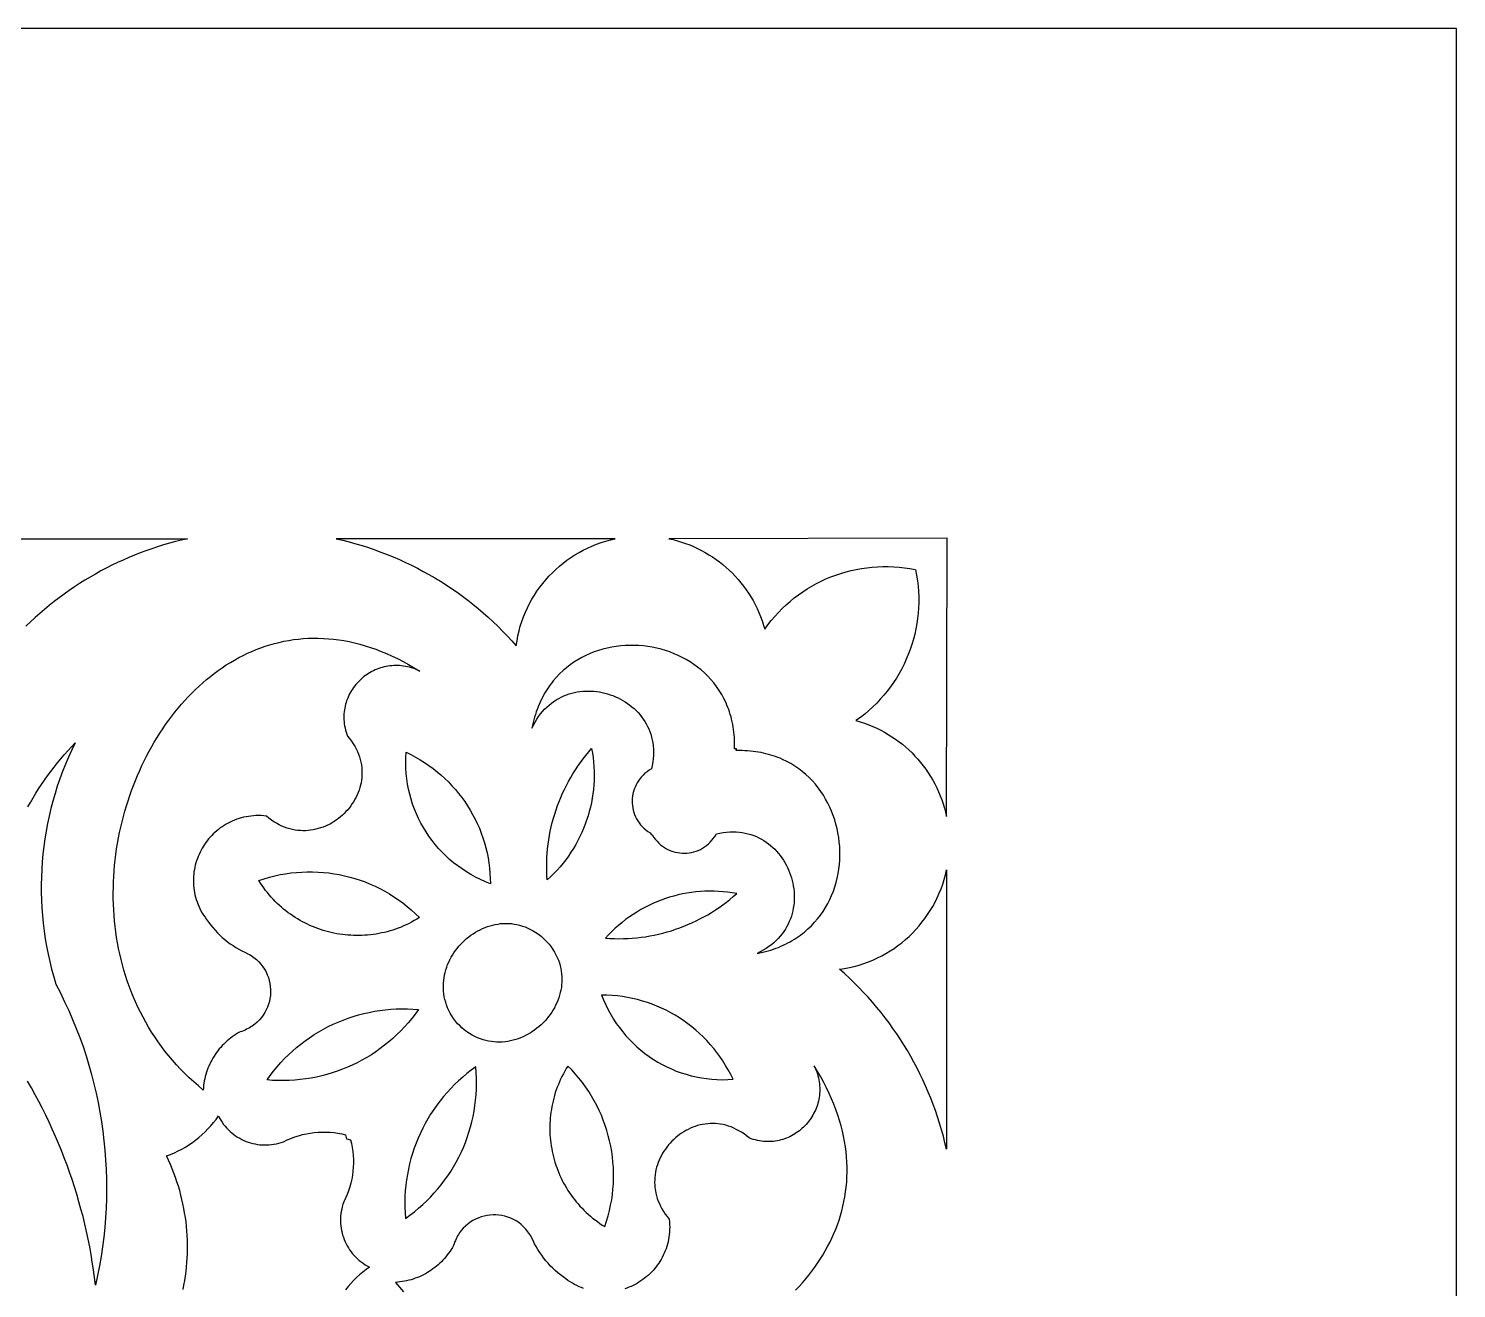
# Model space of a CAD drawing. Extents: x -1145 to -490, y -328 to 327.
# Drawn here: x -616.4 to -490.3, y 215.7 to 326.9 of the extents above; entities that cross this region are included whole.
import ezdxf

# ---------------------------------------------------------------- set-up
doc = ezdxf.new("R2010")
doc.units = 0
doc.layers.add('LAYER_1', color=18, linetype='CONTINUOUS')

msp = doc.modelspace()

# ---------------------------------------------------------------- linework, layer by layer
at = {"layer": 'LAYER_1'}
for points in [[(-1145.26, -328.06), (-490.26, -328.06), (-490.26, 326.94), (-1145.26, 326.94)], [(-589.21, 281.9), (-588.63, 281.77), (-588.06, 281.62), (-587.49, 281.46), (-586.93, 281.29), (-586.37, 281.11), (-585.81, 280.92), (-585.26, 280.72), (-584.71, 280.51), (-584.17, 280.29), (-583.63, 280.06), (-583.1, 279.81), (-582.57, 279.56), (-582.04, 279.3), (-581.53, 279.02), (-581.02, 278.74), (-580.51, 278.44), (-580.01, 278.14), (-579.51, 277.83), (-579.03, 277.5), (-578.54, 277.17), (-578.07, 276.83), (-577.6, 276.47), (-577.14, 276.11), (-576.68, 275.74), (-576.24, 275.36), (-575.79, 274.97), (-575.36, 274.57), (-574.94, 274.17), (-574.52, 273.75), (-574.11, 273.32), (-573.7, 272.89), (-573.31, 272.45), (-573.24, 272.89), (-573.16, 273.33), (-573.06, 273.76), (-572.95, 274.18), (-572.81, 274.59), (-572.67, 275), (-572.5, 275.4), (-572.33, 275.79), (-572.14, 276.18), (-571.93, 276.55), (-571.71, 276.92), (-571.48, 277.27), (-571.23, 277.62), (-570.97, 277.95), (-570.7, 278.28), (-570.42, 278.59), (-570.12, 278.9), (-569.81, 279.19), (-569.5, 279.47), (-569.17, 279.74), (-568.83, 280), (-568.49, 280.24), (-568.13, 280.47), (-567.76, 280.69), (-567.39, 280.89), (-567.01, 281.08), (-566.62, 281.25), (-566.22, 281.41), (-565.81, 281.56), (-565.4, 281.69), (-564.98, 281.81), (-564.56, 281.9)], [(-538.06, 279.15), (-538.04, 279.15), (-537.95, 278.67), (-537.87, 278.19), (-537.82, 277.71), (-537.78, 277.23), (-537.76, 276.75), (-537.76, 276.28), (-537.78, 275.8), (-537.81, 275.33), (-537.86, 274.86), (-537.93, 274.4), (-538.01, 273.93), (-538.11, 273.47), (-538.23, 273.02), (-538.36, 272.57), (-538.51, 272.13), (-538.68, 271.69), (-538.86, 271.26), (-539.05, 270.83), (-539.26, 270.42), (-539.49, 270.01), (-539.73, 269.6), (-539.98, 269.21), (-540.25, 268.83), (-540.54, 268.45), (-540.84, 268.08), (-541.15, 267.73), (-541.47, 267.39), (-541.81, 267.05), (-542.17, 266.73), (-542.53, 266.42), (-542.91, 266.12), (-543.31, 265.84), (-542.93, 265.73), (-542.55, 265.61), (-542.18, 265.47), (-541.82, 265.33), (-541.47, 265.17), (-541.12, 265), (-540.78, 264.82), (-540.45, 264.62), (-540.12, 264.42), (-539.81, 264.2), (-539.5, 263.98), (-539.2, 263.75), (-538.91, 263.5), (-538.63, 263.25), (-538.35, 262.98), (-538.09, 262.71), (-537.84, 262.43), (-537.59, 262.14), (-537.36, 261.85), (-537.13, 261.54), (-536.92, 261.23), (-536.71, 260.91), (-536.52, 260.58), (-536.34, 260.25), (-536.17, 259.91), (-536.01, 259.56), (-535.86, 259.21), (-535.72, 258.85), (-535.6, 258.49), (-535.49, 258.12), (-535.39, 257.75), (-535.3, 257.37), (-535.26, 281.94), (-559.83, 281.9), (-559.46, 281.82), (-559.08, 281.72), (-558.72, 281.61), (-558.35, 281.48), (-557.99, 281.35), (-557.64, 281.2), (-557.3, 281.04), (-556.96, 280.87), (-556.62, 280.68), (-556.3, 280.49), (-555.98, 280.29), (-555.66, 280.07), (-555.36, 279.85), (-555.06, 279.61), (-554.77, 279.37), (-554.49, 279.12), (-554.22, 278.85), (-553.96, 278.58), (-553.7, 278.3), (-553.46, 278.01), (-553.23, 277.71), (-553, 277.4), (-552.79, 277.08), (-552.58, 276.76), (-552.39, 276.43), (-552.21, 276.09), (-552.04, 275.74), (-551.88, 275.38), (-551.73, 275.02), (-551.6, 274.65), (-551.47, 274.28), (-551.36, 273.9), (-551.08, 274.29), (-550.78, 274.67), (-550.47, 275.04), (-550.15, 275.39), (-549.82, 275.73), (-549.48, 276.06), (-549.12, 276.37), (-548.76, 276.67), (-548.38, 276.95), (-548, 277.22), (-547.6, 277.48), (-547.2, 277.72), (-546.79, 277.94), (-546.37, 278.15), (-545.95, 278.35), (-545.52, 278.53), (-545.08, 278.69), (-544.63, 278.84), (-544.18, 278.98), (-543.73, 279.09), (-543.27, 279.19), (-542.81, 279.28), (-542.34, 279.34), (-541.87, 279.39), (-541.4, 279.43), (-540.93, 279.44), (-540.45, 279.44), (-539.97, 279.42), (-539.5, 279.39), (-539.02, 279.33), (-538.54, 279.26), (-538.06, 279.17)], [(-581.84, 270.21), (-582.02, 270.29), (-582.2, 270.37), (-582.37, 270.44), (-582.55, 270.5), (-582.73, 270.55), (-582.91, 270.59), (-583.08, 270.63), (-583.26, 270.66), (-583.44, 270.68), (-583.61, 270.7), (-583.79, 270.71), (-583.96, 270.71), (-584.13, 270.7), (-584.3, 270.69), (-584.47, 270.68), (-584.64, 270.65), (-584.81, 270.62), (-584.97, 270.58), (-585.14, 270.54), (-585.3, 270.49), (-585.46, 270.44), (-585.61, 270.38), (-585.77, 270.32), (-585.92, 270.24), (-586.06, 270.17), (-586.21, 270.09), (-586.35, 270), (-586.49, 269.91), (-586.63, 269.82), (-586.76, 269.72), (-586.89, 269.61), (-587.01, 269.5), (-587.13, 269.39), (-587.25, 269.27), (-587.36, 269.15), (-587.47, 269.03), (-587.58, 268.9), (-587.68, 268.77), (-587.77, 268.63), (-587.86, 268.49), (-587.95, 268.35), (-588.03, 268.21), (-588.1, 268.06), (-588.17, 267.91), (-588.23, 267.75), (-588.29, 267.6), (-588.34, 267.44), (-588.39, 267.28), (-588.43, 267.11), (-588.46, 266.95), (-588.49, 266.78), (-588.51, 266.61), (-588.53, 266.44), (-588.54, 266.26), (-588.54, 266.09), (-588.53, 265.91), (-588.52, 265.73), (-588.5, 265.56), (-588.47, 265.38), (-588.43, 265.2), (-588.39, 265.01), (-588.34, 264.83), (-588.28, 264.65), (-588.21, 264.47), (-588.03, 264.25), (-587.86, 264.02), (-587.71, 263.79), (-587.57, 263.57), (-587.45, 263.34), (-587.34, 263.1), (-587.25, 262.87), (-587.16, 262.64), (-587.09, 262.41), (-587.04, 262.18), (-586.99, 261.94), (-586.96, 261.71), (-586.94, 261.48), (-586.94, 261.25), (-586.94, 261.03), (-586.96, 260.8), (-586.98, 260.58), (-587.02, 260.35), (-587.07, 260.14), (-587.13, 259.92), (-587.19, 259.71), (-587.27, 259.5), (-587.36, 259.29), (-587.45, 259.09), (-587.56, 258.89), (-587.67, 258.7), (-587.79, 258.51), (-587.92, 258.32), (-588.05, 258.14), (-588.2, 257.97), (-588.35, 257.8), (-588.5, 257.64), (-588.67, 257.49), (-588.83, 257.34), (-589.01, 257.2), (-589.19, 257.07), (-589.38, 256.94), (-589.57, 256.82), (-589.76, 256.71), (-589.97, 256.61), (-590.17, 256.52), (-590.38, 256.44), (-590.59, 256.36), (-590.81, 256.3), (-591.02, 256.24), (-591.25, 256.19), (-591.47, 256.16), (-591.7, 256.13), (-591.92, 256.12), (-592.15, 256.12), (-592.38, 256.13), (-592.62, 256.15), (-592.85, 256.18), (-593.08, 256.23), (-593.32, 256.28), (-593.55, 256.35), (-593.78, 256.44), (-594.02, 256.53), (-594.25, 256.64), (-594.48, 256.77), (-594.71, 256.91), (-594.94, 257.06), (-595.16, 257.23), (-595.38, 257.41), (-595.62, 257.43), (-595.85, 257.45), (-596.08, 257.45), (-596.31, 257.45), (-596.53, 257.43), (-596.75, 257.41), (-596.97, 257.38), (-597.18, 257.35), (-597.39, 257.3), (-597.6, 257.25), (-597.8, 257.19), (-598, 257.13), (-598.2, 257.05), (-598.39, 256.97), (-598.58, 256.88), (-598.76, 256.79), (-598.94, 256.69), (-599.12, 256.59), (-599.29, 256.47), (-599.46, 256.36), (-599.62, 256.23), (-599.77, 256.11), (-599.93, 255.97), (-600.07, 255.83), (-600.21, 255.69), (-600.35, 255.54), (-600.48, 255.39), (-600.61, 255.23), (-600.73, 255.07), (-600.84, 254.91), (-600.95, 254.74), (-601.06, 254.57), (-601.15, 254.39), (-601.24, 254.21), (-601.33, 254.03), (-601.41, 253.85), (-601.48, 253.66), (-601.55, 253.47), (-601.61, 253.28), (-601.66, 253.09), (-601.71, 252.89), (-601.74, 252.69), (-601.78, 252.49), (-601.8, 252.29), (-601.82, 252.09), (-601.83, 251.89), (-601.83, 251.69), (-601.83, 251.48), (-601.82, 251.28), (-601.8, 251.07), (-601.77, 250.87), (-601.74, 250.66), (-601.69, 250.46), (-601.64, 250.25), (-601.58, 250.05), (-601.51, 249.85), (-601.44, 249.65), (-601.35, 249.45), (-601.26, 249.25), (-601.16, 249.05), (-601.05, 248.85), (-600.93, 248.66), (-600.8, 248.47), (-600.66, 248.28), (-600.49, 248.03), (-600.3, 247.79), (-600.11, 247.56), (-599.92, 247.33), (-599.71, 247.11), (-599.5, 246.9), (-599.28, 246.7), (-599.05, 246.51), (-598.82, 246.32), (-598.58, 246.14), (-598.33, 245.97), (-598.08, 245.81), (-597.82, 245.66), (-597.55, 245.51), (-597.28, 245.38), (-597.01, 245.26), (-596.87, 245.18), (-596.74, 245.1), (-596.61, 245.02), (-596.49, 244.93), (-596.37, 244.84), (-596.26, 244.74), (-596.05, 244.54), (-595.86, 244.33), (-595.69, 244.11), (-595.54, 243.88), (-595.41, 243.65), (-595.3, 243.4), (-595.2, 243.15), (-595.13, 242.89), (-595.07, 242.63), (-595.04, 242.37), (-595.02, 242.11), (-595.02, 241.84), (-595.03, 241.58), (-595.07, 241.31), (-595.12, 241.05), (-595.19, 240.8), (-595.28, 240.55), (-595.39, 240.3), (-595.52, 240.07), (-595.66, 239.84), (-595.82, 239.62), (-595.99, 239.41), (-596.19, 239.22), (-596.4, 239.03), (-596.63, 238.87), (-596.75, 238.79), (-596.87, 238.71), (-597, 238.64), (-597.13, 238.58), (-597.27, 238.51), (-597.41, 238.46), (-597.55, 238.4), (-597.7, 238.36), (-597.88, 238.26), (-598.05, 238.15), (-598.22, 238.04), (-598.39, 237.93), (-598.55, 237.81), (-598.7, 237.68), (-598.85, 237.55), (-599, 237.42), (-599.14, 237.28), (-599.28, 237.14), (-599.41, 236.99), (-599.54, 236.85), (-599.66, 236.69), (-599.78, 236.53), (-599.9, 236.37), (-600, 236.21), (-600.11, 236.04), (-600.2, 235.87), (-600.3, 235.7), (-600.38, 235.52), (-600.46, 235.34), (-600.54, 235.16), (-600.61, 234.98), (-600.67, 234.79), (-600.73, 234.6), (-600.78, 234.41), (-600.83, 234.22), (-600.87, 234.02), (-600.9, 233.82), (-600.93, 233.63), (-600.95, 233.43), (-600.97, 233.22), (-601.39, 233.58), (-601.8, 233.94), (-602.2, 234.31), (-602.59, 234.69), (-602.96, 235.07), (-603.32, 235.46), (-603.67, 235.85), (-604.01, 236.25), (-604.34, 236.66), (-604.65, 237.07), (-604.95, 237.49), (-605.24, 237.92), (-605.52, 238.34), (-605.78, 238.78), (-606.04, 239.22), (-606.28, 239.66), (-606.51, 240.1), (-606.73, 240.55), (-606.94, 241.01), (-607.14, 241.47), (-607.33, 241.93), (-607.51, 242.39), (-607.67, 242.86), (-607.82, 243.33), (-607.97, 243.81), (-608.1, 244.28), (-608.22, 244.76), (-608.34, 245.24), (-608.44, 245.73), (-608.53, 246.21), (-608.61, 246.7), (-608.68, 247.18), (-608.75, 247.67), (-608.8, 248.16), (-608.84, 248.65), (-608.87, 249.14), (-608.89, 249.63), (-608.91, 250.12), (-608.91, 250.61), (-608.9, 251.1), (-608.89, 251.59), (-608.86, 252.08), (-608.83, 252.57), (-608.79, 253.06), (-608.74, 253.55), (-608.68, 254.03), (-608.61, 254.52), (-608.53, 255), (-608.44, 255.48), (-608.35, 255.95), (-608.24, 256.43), (-608.13, 256.9), (-608.01, 257.37), (-607.88, 257.84), (-607.75, 258.3), (-607.6, 258.76), (-607.45, 259.22), (-607.29, 259.67), (-607.12, 260.12), (-606.95, 260.56), (-606.76, 261), (-606.57, 261.44), (-606.38, 261.87), (-606.17, 262.29), (-605.96, 262.71), (-605.74, 263.13), (-605.51, 263.54), (-605.28, 263.94), (-605.04, 264.34), (-604.79, 264.73), (-604.54, 265.12), (-604.28, 265.5), (-604.01, 265.87), (-603.74, 266.23), (-603.46, 266.59), (-603.17, 266.94), (-602.88, 267.29), (-602.58, 267.62), (-602.28, 267.95), (-601.97, 268.27), (-601.65, 268.58), (-601.33, 268.88), (-601, 269.18), (-600.67, 269.46), (-600.33, 269.74), (-599.99, 270), (-599.64, 270.26), (-599.28, 270.51), (-598.93, 270.75), (-598.56, 270.97), (-598.19, 271.19), (-597.82, 271.4), (-597.44, 271.59), (-597.05, 271.78), (-596.67, 271.95), (-596.27, 272.11), (-595.88, 272.27), (-595.48, 272.41), (-595.07, 272.53), (-594.66, 272.65), (-594.25, 272.75), (-593.83, 272.84), (-593.41, 272.92), (-592.98, 272.99), (-592.55, 273.04), (-592.12, 273.08), (-591.68, 273.11), (-591.24, 273.12), (-590.8, 273.12), (-590.35, 273.1), (-589.9, 273.07), (-589.45, 273.03), (-588.99, 272.97), (-588.53, 272.9), (-588.07, 272.81), (-587.6, 272.71), (-587.14, 272.59), (-586.67, 272.45), (-586.19, 272.3), (-585.72, 272.14), (-585.24, 271.95), (-584.76, 271.76), (-584.28, 271.54), (-583.8, 271.31), (-583.31, 271.06), (-582.82, 270.79), (-582.33, 270.51)], [(-561.4, 255.81), (-561.27, 255.72), (-561.15, 255.53), (-561.02, 255.35), (-560.87, 255.18), (-560.72, 255.02), (-560.56, 254.88), (-560.4, 254.74), (-560.22, 254.63), (-560.04, 254.52), (-559.86, 254.43), (-559.66, 254.35), (-559.47, 254.28), (-559.27, 254.22), (-559.07, 254.18), (-558.86, 254.15), (-558.66, 254.14), (-558.45, 254.13), (-558.24, 254.14), (-558.04, 254.17), (-557.83, 254.2), (-557.63, 254.25), (-557.43, 254.31), (-557.23, 254.38), (-557.04, 254.47), (-556.85, 254.57), (-556.67, 254.69), (-556.5, 254.81), (-556.33, 254.95), (-556.17, 255.1), (-556.02, 255.27), (-555.88, 255.45), (-555.75, 255.64), (-555.62, 255.84), (-555.32, 255.91), (-555.02, 255.96), (-554.73, 255.99), (-554.44, 256.01), (-554.15, 256.02), (-553.88, 256.01), (-553.6, 255.99), (-553.34, 255.95), (-553.08, 255.91), (-552.82, 255.85), (-552.58, 255.77), (-552.33, 255.69), (-552.1, 255.6), (-551.87, 255.49), (-551.65, 255.37), (-551.44, 255.25), (-551.23, 255.11), (-551.03, 254.97), (-550.84, 254.81), (-550.65, 254.65), (-550.48, 254.48), (-550.31, 254.3), (-550.15, 254.12), (-549.99, 253.93), (-549.85, 253.73), (-549.71, 253.53), (-549.58, 253.32), (-549.46, 253.1), (-549.35, 252.88), (-549.25, 252.66), (-549.16, 252.43), (-549.08, 252.2), (-549, 251.96), (-548.94, 251.73), (-548.88, 251.49), (-548.84, 251.25), (-548.8, 251), (-548.77, 250.76), (-548.76, 250.51), (-548.75, 250.27), (-548.76, 250.02), (-548.77, 249.77), (-548.8, 249.53), (-548.84, 249.29), (-548.88, 249.04), (-548.94, 248.8), (-549.01, 248.57), (-549.09, 248.33), (-549.19, 248.1), (-549.29, 247.87), (-549.41, 247.65), (-549.53, 247.43), (-549.67, 247.21), (-549.83, 247), (-549.99, 246.8), (-550.17, 246.6), (-550.36, 246.41), (-550.56, 246.22), (-550.77, 246.05), (-551, 245.88), (-551.24, 245.71), (-551.5, 245.56), (-551.76, 245.41), (-552.04, 245.28), (-551.79, 245.33), (-551.54, 245.38), (-551.3, 245.45), (-551.06, 245.51), (-550.83, 245.58), (-550.6, 245.66), (-550.38, 245.74), (-550.15, 245.82), (-549.94, 245.91), (-549.73, 246.01), (-549.52, 246.1), (-549.32, 246.21), (-549.12, 246.31), (-548.93, 246.42), (-548.74, 246.54), (-548.56, 246.65), (-548.38, 246.78), (-548.2, 246.9), (-548.03, 247.03), (-547.86, 247.16), (-547.54, 247.44), (-547.24, 247.73), (-546.96, 248.03), (-546.69, 248.34), (-546.44, 248.66), (-546.21, 248.99), (-545.99, 249.33), (-545.8, 249.69), (-545.61, 250.04), (-545.45, 250.41), (-545.3, 250.78), (-545.17, 251.16), (-545.06, 251.55), (-544.96, 251.93), (-544.88, 252.33), (-544.82, 252.72), (-544.77, 253.12), (-544.74, 253.52), (-544.72, 253.92), (-544.72, 254.32), (-544.74, 254.72), (-544.78, 255.12), (-544.82, 255.52), (-544.89, 255.92), (-544.97, 256.31), (-545.07, 256.7), (-545.18, 257.08), (-545.31, 257.46), (-545.45, 257.83), (-545.61, 258.2), (-545.79, 258.56), (-545.98, 258.91), (-546.18, 259.25), (-546.4, 259.58), (-546.64, 259.91), (-546.89, 260.22), (-547.15, 260.52), (-547.43, 260.81), (-547.73, 261.08), (-548.04, 261.34), (-548.36, 261.59), (-548.7, 261.82), (-549.05, 262.04), (-549.42, 262.24), (-549.8, 262.42), (-550, 262.51), (-550.2, 262.59), (-550.4, 262.66), (-550.61, 262.74), (-550.82, 262.8), (-551.03, 262.86), (-551.25, 262.92), (-551.47, 262.97), (-551.69, 263.02), (-551.92, 263.06), (-552.15, 263.09), (-552.39, 263.12), (-552.62, 263.15), (-552.87, 263.17), (-553.11, 263.18), (-553.36, 263.19), (-553.61, 263.19), (-553.87, 263.19), (-553.86, 263.34), (-554.02, 263.34), (-554.02, 263.59), (-554.02, 263.85), (-554.02, 264.09), (-554.04, 264.34), (-554.06, 264.58), (-554.08, 264.82), (-554.11, 265.05), (-554.15, 265.28), (-554.19, 265.51), (-554.23, 265.74), (-554.29, 265.96), (-554.34, 266.17), (-554.4, 266.39), (-554.47, 266.6), (-554.54, 266.81), (-554.62, 267.01), (-554.7, 267.21), (-554.78, 267.4), (-554.96, 267.79), (-555.16, 268.15), (-555.38, 268.51), (-555.61, 268.85), (-555.86, 269.17), (-556.12, 269.48), (-556.4, 269.77), (-556.69, 270.05), (-556.99, 270.32), (-557.3, 270.57), (-557.62, 270.8), (-557.95, 271.02), (-558.3, 271.23), (-558.65, 271.42), (-559.01, 271.59), (-559.37, 271.75), (-559.74, 271.9), (-560.12, 272.02), (-560.51, 272.14), (-560.9, 272.23), (-561.29, 272.31), (-561.68, 272.38), (-562.08, 272.43), (-562.48, 272.46), (-562.88, 272.48), (-563.28, 272.48), (-563.69, 272.47), (-564.08, 272.44), (-564.48, 272.39), (-564.88, 272.32), (-565.27, 272.24), (-565.66, 272.15), (-566.04, 272.03), (-566.42, 271.9), (-566.79, 271.76), (-567.16, 271.59), (-567.52, 271.41), (-567.87, 271.21), (-568.21, 271), (-568.55, 270.76), (-568.87, 270.51), (-569.18, 270.25), (-569.48, 269.96), (-569.77, 269.66), (-570.04, 269.34), (-570.18, 269.17), (-570.3, 269), (-570.43, 268.83), (-570.55, 268.65), (-570.67, 268.46), (-570.78, 268.28), (-570.89, 268.08), (-571, 267.89), (-571.1, 267.68), (-571.2, 267.48), (-571.29, 267.27), (-571.38, 267.05), (-571.47, 266.83), (-571.55, 266.61), (-571.62, 266.38), (-571.69, 266.14), (-571.76, 265.9), (-571.82, 265.66), (-571.88, 265.41), (-571.93, 265.16), (-571.79, 265.44), (-571.65, 265.71), (-571.49, 265.96), (-571.33, 266.2), (-571.16, 266.43), (-570.98, 266.65), (-570.8, 266.85), (-570.6, 267.04), (-570.41, 267.21), (-570.2, 267.38), (-569.99, 267.53), (-569.78, 267.67), (-569.56, 267.8), (-569.33, 267.92), (-569.11, 268.02), (-568.87, 268.11), (-568.64, 268.19), (-568.4, 268.26), (-568.16, 268.32), (-567.92, 268.37), (-567.68, 268.41), (-567.43, 268.43), (-567.19, 268.45), (-566.94, 268.45), (-566.69, 268.45), (-566.45, 268.43), (-566.2, 268.41), (-565.96, 268.37), (-565.72, 268.32), (-565.48, 268.27), (-565.24, 268.2), (-565.01, 268.13), (-564.77, 268.05), (-564.55, 267.95), (-564.32, 267.85), (-564.1, 267.74), (-563.89, 267.62), (-563.68, 267.49), (-563.47, 267.36), (-563.28, 267.21), (-563.09, 267.06), (-562.9, 266.9), (-562.72, 266.73), (-562.55, 266.55), (-562.39, 266.37), (-562.24, 266.17), (-562.09, 265.97), (-561.96, 265.77), (-561.83, 265.55), (-561.72, 265.33), (-561.61, 265.11), (-561.51, 264.87), (-561.43, 264.63), (-561.36, 264.38), (-561.3, 264.13), (-561.25, 263.87), (-561.22, 263.6), (-561.19, 263.33), (-561.19, 263.05), (-561.19, 262.77), (-561.21, 262.48), (-561.25, 262.19), (-561.3, 261.89), (-561.36, 261.58), (-561.57, 261.46), (-561.76, 261.33), (-561.94, 261.19), (-562.1, 261.03), (-562.25, 260.87), (-562.39, 260.71), (-562.52, 260.53), (-562.63, 260.35), (-562.73, 260.16), (-562.82, 259.97), (-562.89, 259.78), (-562.96, 259.58), (-563, 259.37), (-563.04, 259.17), (-563.06, 258.96), (-563.07, 258.76), (-563.07, 258.55), (-563.05, 258.34), (-563.02, 258.14), (-562.98, 257.94), (-562.93, 257.74), (-562.86, 257.54), (-562.78, 257.35), (-562.69, 257.16), (-562.58, 256.98), (-562.46, 256.81), (-562.33, 256.64), (-562.19, 256.48), (-562.03, 256.33), (-561.86, 256.19), (-561.68, 256.06), (-561.48, 255.94)], [(-583.03, 263.05), (-582.61, 262.84), (-582.2, 262.62), (-581.8, 262.39), (-581.41, 262.14), (-581.03, 261.89), (-580.66, 261.62), (-580.31, 261.33), (-579.96, 261.04), (-579.62, 260.73), (-579.3, 260.42), (-578.99, 260.09), (-578.69, 259.75), (-578.4, 259.41), (-578.13, 259.05), (-577.86, 258.69), (-577.61, 258.31), (-577.38, 257.93), (-577.16, 257.54), (-576.95, 257.14), (-576.75, 256.74), (-576.57, 256.33), (-576.41, 255.91), (-576.26, 255.48), (-576.12, 255.05), (-576, 254.61), (-575.89, 254.17), (-575.8, 253.73), (-575.73, 253.28), (-575.67, 252.82), (-575.63, 252.36), (-575.6, 251.9), (-575.59, 251.44), (-576.04, 251.61), (-576.48, 251.81), (-576.9, 252.02), (-577.31, 252.24), (-577.71, 252.48), (-578.1, 252.74), (-578.48, 253.01), (-578.84, 253.29), (-579.2, 253.59), (-579.53, 253.9), (-579.86, 254.22), (-580.17, 254.56), (-580.47, 254.9), (-580.75, 255.26), (-581.02, 255.63), (-581.27, 256.01), (-581.51, 256.39), (-581.73, 256.79), (-581.94, 257.2), (-582.13, 257.61), (-582.3, 258.03), (-582.46, 258.46), (-582.6, 258.9), (-582.72, 259.34), (-582.83, 259.79), (-582.91, 260.24), (-582.98, 260.7), (-583.03, 261.16), (-583.06, 261.63), (-583.07, 262.1), (-583.06, 262.57)], [(-566.65, 263.37), (-566.58, 262.97), (-566.52, 262.57), (-566.48, 262.17), (-566.45, 261.76), (-566.43, 261.36), (-566.43, 260.96), (-566.44, 260.56), (-566.46, 260.16), (-566.49, 259.77), (-566.54, 259.37), (-566.6, 258.98), (-566.67, 258.59), (-566.76, 258.2), (-566.86, 257.82), (-566.96, 257.44), (-567.09, 257.06), (-567.22, 256.69), (-567.36, 256.32), (-567.52, 255.96), (-567.69, 255.6), (-567.87, 255.24), (-568.06, 254.89), (-568.26, 254.55), (-568.48, 254.21), (-568.7, 253.88), (-568.94, 253.56), (-569.18, 253.24), (-569.44, 252.93), (-569.71, 252.63), (-569.99, 252.33), (-570.28, 252.05), (-570.58, 251.77), (-570.6, 252.17), (-570.62, 252.56), (-570.62, 252.96), (-570.62, 253.35), (-570.6, 253.75), (-570.58, 254.14), (-570.54, 254.53), (-570.5, 254.92), (-570.44, 255.31), (-570.38, 255.7), (-570.3, 256.08), (-570.22, 256.46), (-570.13, 256.84), (-570.03, 257.22), (-569.91, 257.59), (-569.79, 257.96), (-569.66, 258.33), (-569.52, 258.7), (-569.38, 259.06), (-569.22, 259.42), (-569.05, 259.77), (-568.88, 260.12), (-568.69, 260.47), (-568.5, 260.81), (-568.3, 261.15), (-568.09, 261.48), (-567.87, 261.81), (-567.64, 262.13), (-567.4, 262.45), (-567.16, 262.76), (-566.91, 263.07)], [(-581.86, 248.45), (-582.09, 248.31), (-582.32, 248.18), (-582.55, 248.05), (-582.78, 247.93), (-583.02, 247.82), (-583.26, 247.71), (-583.49, 247.61), (-583.73, 247.52), (-583.98, 247.43), (-584.22, 247.35), (-584.46, 247.27), (-584.71, 247.2), (-584.95, 247.14), (-585.2, 247.09), (-585.45, 247.04), (-585.69, 246.99), (-585.94, 246.96), (-586.19, 246.92), (-586.44, 246.9), (-586.69, 246.88), (-586.94, 246.87), (-587.19, 246.86), (-587.44, 246.86), (-587.69, 246.87), (-587.93, 246.88), (-588.18, 246.9), (-588.43, 246.92), (-588.67, 246.95), (-588.92, 246.98), (-589.16, 247.02), (-589.41, 247.07), (-589.65, 247.12), (-589.89, 247.18), (-590.13, 247.25), (-590.37, 247.32), (-590.6, 247.39), (-590.84, 247.47), (-591.07, 247.56), (-591.3, 247.65), (-591.53, 247.75), (-591.75, 247.86), (-591.98, 247.97), (-592.2, 248.08), (-592.41, 248.2), (-592.63, 248.33), (-592.84, 248.46), (-593.05, 248.59), (-593.26, 248.74), (-593.46, 248.88), (-593.66, 249.04), (-593.86, 249.19), (-594.05, 249.36), (-594.24, 249.53), (-594.42, 249.7), (-594.61, 249.88), (-594.78, 250.06), (-594.96, 250.25), (-595.13, 250.45), (-595.29, 250.65), (-595.45, 250.85), (-595.61, 251.06), (-595.76, 251.28), (-595.9, 251.5), (-596.05, 251.72), (-595.58, 251.88), (-595.11, 252.01), (-594.64, 252.13), (-594.16, 252.24), (-593.69, 252.32), (-593.21, 252.39), (-592.73, 252.44), (-592.25, 252.47), (-591.77, 252.49), (-591.3, 252.49), (-590.82, 252.47), (-590.35, 252.44), (-589.87, 252.39), (-589.4, 252.32), (-588.94, 252.24), (-588.47, 252.14), (-588.01, 252.03), (-587.56, 251.9), (-587.11, 251.75), (-586.66, 251.59), (-586.22, 251.41), (-585.78, 251.22), (-585.36, 251.01), (-584.93, 250.79), (-584.52, 250.55), (-584.11, 250.29), (-583.72, 250.02), (-583.33, 249.74), (-582.95, 249.44), (-582.58, 249.12), (-582.21, 248.79)], [(-535.3, 228), (-535.44, 228.57), (-535.58, 229.15), (-535.74, 229.71), (-535.91, 230.28), (-536.09, 230.84), (-536.28, 231.4), (-536.48, 231.95), (-536.69, 232.5), (-536.92, 233.04), (-537.15, 233.58), (-537.39, 234.11), (-537.65, 234.64), (-537.91, 235.16), (-538.18, 235.68), (-538.47, 236.19), (-538.76, 236.7), (-539.07, 237.2), (-539.38, 237.69), (-539.7, 238.18), (-540.04, 238.66), (-540.38, 239.14), (-540.73, 239.6), (-541.09, 240.07), (-541.46, 240.52), (-541.84, 240.97), (-542.23, 241.41), (-542.63, 241.84), (-543.04, 242.27), (-543.46, 242.69), (-543.88, 243.1), (-544.31, 243.5), (-544.76, 243.89), (-544.31, 243.96), (-543.88, 244.04), (-543.45, 244.14), (-543.03, 244.26), (-542.61, 244.39), (-542.2, 244.54), (-541.8, 244.7), (-541.41, 244.88), (-541.03, 245.07), (-540.65, 245.28), (-540.29, 245.5), (-539.93, 245.73), (-539.59, 245.98), (-539.25, 246.23), (-538.93, 246.51), (-538.61, 246.79), (-538.31, 247.08), (-538.01, 247.39), (-537.73, 247.71), (-537.47, 248.03), (-537.21, 248.37), (-536.97, 248.72), (-536.74, 249.08), (-536.52, 249.44), (-536.32, 249.82), (-536.13, 250.2), (-535.95, 250.59), (-535.79, 250.99), (-535.64, 251.39), (-535.51, 251.81), (-535.4, 252.22), (-535.3, 252.65)], [(-553.83, 250.56), (-554.24, 250.63), (-554.64, 250.69), (-555.04, 250.73), (-555.44, 250.76), (-555.84, 250.77), (-556.24, 250.78), (-556.64, 250.77), (-557.04, 250.75), (-557.44, 250.71), (-557.83, 250.66), (-558.23, 250.6), (-558.62, 250.53), (-559, 250.45), (-559.39, 250.35), (-559.77, 250.24), (-560.14, 250.12), (-560.52, 249.99), (-560.89, 249.84), (-561.25, 249.69), (-561.61, 249.52), (-561.96, 249.34), (-562.31, 249.15), (-562.65, 248.94), (-562.99, 248.73), (-563.32, 248.51), (-563.65, 248.27), (-563.96, 248.02), (-564.27, 247.76), (-564.58, 247.5), (-564.87, 247.22), (-565.16, 246.93), (-565.44, 246.63), (-565.04, 246.6), (-564.64, 246.59), (-564.25, 246.58), (-563.85, 246.59), (-563.46, 246.6), (-563.07, 246.63), (-562.67, 246.66), (-562.28, 246.71), (-561.9, 246.76), (-561.51, 246.83), (-561.13, 246.9), (-560.74, 246.98), (-560.36, 247.08), (-559.99, 247.18), (-559.61, 247.29), (-559.24, 247.41), (-558.87, 247.54), (-558.51, 247.68), (-558.15, 247.83), (-557.79, 247.99), (-557.43, 248.15), (-557.08, 248.33), (-556.74, 248.51), (-556.39, 248.7), (-556.06, 248.91), (-555.72, 249.12), (-555.4, 249.34), (-555.07, 249.56), (-554.75, 249.8), (-554.44, 250.05), (-554.14, 250.3)], [(-578.29, 238.92), (-578.49, 239.07), (-578.67, 239.3), (-578.84, 239.53), (-579, 239.77), (-579.14, 240.01), (-579.26, 240.25), (-579.37, 240.49), (-579.46, 240.73), (-579.54, 240.97), (-579.61, 241.22), (-579.67, 241.46), (-579.71, 241.7), (-579.73, 241.95), (-579.75, 242.19), (-579.75, 242.43), (-579.74, 242.67), (-579.72, 242.91), (-579.69, 243.14), (-579.65, 243.38), (-579.59, 243.61), (-579.53, 243.84), (-579.45, 244.07), (-579.37, 244.29), (-579.27, 244.51), (-579.17, 244.72), (-579.06, 244.94), (-578.94, 245.14), (-578.81, 245.34), (-578.67, 245.54), (-578.52, 245.73), (-578.37, 245.91), (-578.21, 246.09), (-578.04, 246.27), (-577.87, 246.43), (-577.69, 246.59), (-577.51, 246.74), (-577.31, 246.89), (-577.12, 247.02), (-576.92, 247.15), (-576.71, 247.27), (-576.5, 247.38), (-576.28, 247.48), (-576.07, 247.57), (-575.84, 247.66), (-575.62, 247.73), (-575.39, 247.79), (-575.16, 247.84), (-574.92, 247.88), (-574.69, 247.91), (-574.45, 247.93), (-574.21, 247.93), (-573.97, 247.93), (-573.73, 247.91), (-573.49, 247.88), (-573.25, 247.83), (-573.01, 247.77), (-572.77, 247.7), (-572.53, 247.62), (-572.29, 247.52), (-572.05, 247.4), (-571.81, 247.28), (-571.58, 247.13), (-571.35, 246.97), (-571.12, 246.8), (-570.89, 246.61), (-570.76, 246.45), (-570.6, 246.32), (-570.41, 246.09), (-570.23, 245.86), (-570.07, 245.63), (-569.93, 245.39), (-569.8, 245.15), (-569.69, 244.92), (-569.59, 244.68), (-569.5, 244.44), (-569.43, 244.2), (-569.37, 243.95), (-569.33, 243.71), (-569.3, 243.47), (-569.28, 243.23), (-569.27, 242.99), (-569.28, 242.75), (-569.3, 242.52), (-569.32, 242.28), (-569.36, 242.05), (-569.42, 241.82), (-569.48, 241.59), (-569.55, 241.36), (-569.63, 241.14), (-569.72, 240.92), (-569.83, 240.71), (-569.94, 240.49), (-570.06, 240.29), (-570.18, 240.09), (-570.32, 239.89), (-570.46, 239.7), (-570.61, 239.51), (-570.77, 239.33), (-570.94, 239.16), (-571.11, 238.99), (-571.29, 238.83), (-571.48, 238.68), (-571.67, 238.54), (-571.86, 238.4), (-572.06, 238.27), (-572.27, 238.15), (-572.48, 238.04), (-572.7, 237.93), (-572.92, 237.84), (-573.14, 237.75), (-573.36, 237.68), (-573.59, 237.61), (-573.83, 237.56), (-574.06, 237.52), (-574.3, 237.48), (-574.54, 237.46), (-574.78, 237.45), (-575.02, 237.46), (-575.26, 237.47), (-575.5, 237.5), (-575.75, 237.54), (-575.99, 237.59), (-576.23, 237.66), (-576.48, 237.74), (-576.72, 237.84), (-576.96, 237.95), (-577.2, 238.07), (-577.43, 238.21), (-577.67, 238.36), (-577.9, 238.53), (-578.13, 238.72)], [(-554.16, 234.17), (-554.36, 234.59), (-554.58, 235), (-554.82, 235.4), (-555.06, 235.79), (-555.32, 236.17), (-555.59, 236.54), (-555.87, 236.9), (-556.17, 237.25), (-556.47, 237.58), (-556.79, 237.91), (-557.11, 238.22), (-557.45, 238.52), (-557.8, 238.81), (-558.15, 239.08), (-558.52, 239.34), (-558.89, 239.59), (-559.27, 239.83), (-559.66, 240.05), (-560.06, 240.26), (-560.47, 240.45), (-560.88, 240.63), (-561.3, 240.8), (-561.72, 240.95), (-562.15, 241.08), (-562.59, 241.21), (-563.03, 241.31), (-563.48, 241.4), (-563.93, 241.48), (-564.38, 241.53), (-564.84, 241.58), (-565.3, 241.6), (-565.77, 241.61), (-565.59, 241.17), (-565.4, 240.73), (-565.19, 240.31), (-564.96, 239.89), (-564.72, 239.49), (-564.47, 239.1), (-564.2, 238.73), (-563.91, 238.36), (-563.62, 238.01), (-563.31, 237.67), (-562.98, 237.35), (-562.65, 237.03), (-562.3, 236.74), (-561.94, 236.45), (-561.58, 236.19), (-561.2, 235.93), (-560.81, 235.69), (-560.41, 235.47), (-560.01, 235.27), (-559.59, 235.08), (-559.17, 234.9), (-558.74, 234.75), (-558.31, 234.61), (-557.87, 234.48), (-557.42, 234.38), (-556.96, 234.29), (-556.51, 234.23), (-556.04, 234.18), (-555.58, 234.15), (-555.11, 234.13), (-554.63, 234.14)], [(-581.95, 240.33), (-582.24, 239.93), (-582.54, 239.54), (-582.85, 239.16), (-583.17, 238.8), (-583.5, 238.45), (-583.85, 238.11), (-584.2, 237.78), (-584.56, 237.47), (-584.94, 237.17), (-585.32, 236.88), (-585.71, 236.6), (-586.11, 236.34), (-586.52, 236.09), (-586.94, 235.85), (-587.36, 235.63), (-587.79, 235.42), (-588.23, 235.23), (-588.67, 235.05), (-589.12, 234.88), (-589.57, 234.73), (-590.03, 234.59), (-590.49, 234.47), (-590.96, 234.37), (-591.44, 234.27), (-591.91, 234.2), (-592.39, 234.14), (-592.88, 234.09), (-593.36, 234.06), (-593.85, 234.05), (-594.34, 234.05), (-594.83, 234.07), (-595.32, 234.11), (-595.04, 234.51), (-594.74, 234.9), (-594.43, 235.27), (-594.11, 235.64), (-593.78, 235.99), (-593.43, 236.33), (-593.08, 236.66), (-592.72, 236.98), (-592.34, 237.28), (-591.96, 237.57), (-591.57, 237.84), (-591.17, 238.11), (-590.76, 238.36), (-590.34, 238.59), (-589.92, 238.82), (-589.49, 239.03), (-589.05, 239.22), (-588.61, 239.4), (-588.16, 239.57), (-587.71, 239.72), (-587.25, 239.85), (-586.78, 239.97), (-586.31, 240.08), (-585.84, 240.17), (-585.36, 240.25), (-584.88, 240.31), (-584.4, 240.35), (-583.91, 240.38), (-583.42, 240.39), (-582.93, 240.38), (-582.44, 240.36)], [(-576.88, 235.26), (-577.28, 234.97), (-577.67, 234.67), (-578.04, 234.36), (-578.4, 234.04), (-578.76, 233.7), (-579.1, 233.36), (-579.42, 233), (-579.74, 232.64), (-580.04, 232.27), (-580.33, 231.88), (-580.6, 231.49), (-580.87, 231.09), (-581.12, 230.68), (-581.35, 230.27), (-581.57, 229.85), (-581.78, 229.42), (-581.98, 228.98), (-582.16, 228.54), (-582.32, 228.09), (-582.47, 227.63), (-582.61, 227.17), (-582.73, 226.71), (-582.84, 226.24), (-582.93, 225.77), (-583.01, 225.29), (-583.07, 224.81), (-583.11, 224.33), (-583.14, 223.84), (-583.16, 223.36), (-583.15, 222.87), (-583.13, 222.37), (-583.1, 221.88), (-582.7, 222.17), (-582.31, 222.47), (-581.93, 222.78), (-581.57, 223.1), (-581.21, 223.43), (-580.87, 223.77), (-580.55, 224.13), (-580.23, 224.49), (-579.93, 224.86), (-579.64, 225.25), (-579.36, 225.64), (-579.1, 226.04), (-578.85, 226.44), (-578.61, 226.86), (-578.39, 227.28), (-578.18, 227.71), (-577.98, 228.15), (-577.8, 228.59), (-577.64, 229.04), (-577.49, 229.5), (-577.35, 229.96), (-577.23, 230.42), (-577.12, 230.89), (-577.03, 231.36), (-576.96, 231.84), (-576.9, 232.32), (-576.86, 232.81), (-576.83, 233.29), (-576.82, 233.78), (-576.82, 234.27), (-576.84, 234.76)], [(-568.75, 235.34), (-568.89, 235.11), (-569.03, 234.89), (-569.15, 234.65), (-569.27, 234.42), (-569.39, 234.19), (-569.49, 233.95), (-569.59, 233.71), (-569.69, 233.47), (-569.78, 233.23), (-569.86, 232.99), (-569.93, 232.74), (-570, 232.5), (-570.06, 232.25), (-570.12, 232.01), (-570.17, 231.76), (-570.21, 231.51), (-570.25, 231.26), (-570.28, 231.01), (-570.31, 230.76), (-570.32, 230.52), (-570.34, 230.27), (-570.34, 230.02), (-570.34, 229.77), (-570.34, 229.52), (-570.33, 229.27), (-570.31, 229.02), (-570.29, 228.78), (-570.26, 228.53), (-570.22, 228.28), (-570.18, 228.04), (-570.13, 227.8), (-570.08, 227.56), (-570.02, 227.32), (-569.96, 227.08), (-569.89, 226.84), (-569.81, 226.6), (-569.73, 226.37), (-569.64, 226.14), (-569.55, 225.91), (-569.45, 225.68), (-569.35, 225.45), (-569.24, 225.23), (-569.13, 225.01), (-569, 224.79), (-568.88, 224.58), (-568.75, 224.36), (-568.61, 224.15), (-568.47, 223.95), (-568.32, 223.74), (-568.17, 223.54), (-568.01, 223.35), (-567.85, 223.16), (-567.68, 222.97), (-567.5, 222.78), (-567.33, 222.6), (-567.14, 222.42), (-566.95, 222.25), (-566.76, 222.08), (-566.56, 221.91), (-566.35, 221.75), (-566.14, 221.6), (-565.93, 221.45), (-565.71, 221.3), (-565.48, 221.16), (-565.33, 221.63), (-565.19, 222.1), (-565.07, 222.57), (-564.97, 223.04), (-564.88, 223.52), (-564.82, 224), (-564.77, 224.47), (-564.73, 224.95), (-564.72, 225.43), (-564.72, 225.91), (-564.73, 226.38), (-564.77, 226.86), (-564.82, 227.33), (-564.88, 227.8), (-564.96, 228.27), (-565.06, 228.73), (-565.18, 229.19), (-565.31, 229.65), (-565.45, 230.1), (-565.62, 230.55), (-565.79, 230.99), (-565.99, 231.42), (-566.2, 231.85), (-566.42, 232.27), (-566.66, 232.68), (-566.91, 233.09), (-567.18, 233.49), (-567.47, 233.88), (-567.77, 234.26), (-568.08, 234.63), (-568.41, 234.99)]]:
    msp.add_lwpolyline(points, close=True, dxfattribs=at)
for points in [[(-634.99, 281.9), (-602.36, 281.9), (-602.89, 281.78), (-603.42, 281.64), (-603.95, 281.5), (-604.47, 281.35), (-604.99, 281.19), (-605.51, 281.01), (-606.02, 280.83), (-606.53, 280.64), (-607.04, 280.44), (-607.54, 280.23), (-608.04, 280.01), (-608.54, 279.79), (-609.03, 279.55), (-609.52, 279.3), (-610, 279.05), (-610.48, 278.78), (-610.95, 278.51), (-611.42, 278.23), (-611.88, 277.94), (-612.34, 277.64), (-612.8, 277.33), (-613.25, 277.01), (-613.69, 276.69), (-614.13, 276.36), (-614.56, 276.01), (-614.98, 275.66), (-615.4, 275.3), (-615.82, 274.94), (-616.23, 274.56), (-616.63, 274.17)], [(-616.45, 258.22), (-616.22, 258.62), (-615.99, 259.02), (-615.75, 259.42), (-615.5, 259.82), (-615.24, 260.2), (-614.98, 260.59), (-614.71, 260.97), (-614.43, 261.35), (-614.14, 261.72), (-613.85, 262.09), (-613.55, 262.46), (-613.25, 262.82), (-612.93, 263.17), (-612.61, 263.53), (-612.28, 263.87), (-612.58, 263.25), (-612.87, 262.62), (-613.14, 261.98), (-613.39, 261.34), (-613.63, 260.7), (-613.85, 260.05), (-614.05, 259.4), (-614.24, 258.74), (-614.42, 258.08), (-614.57, 257.41), (-614.72, 256.75), (-614.84, 256.08), (-614.95, 255.41), (-615.05, 254.73), (-615.12, 254.06), (-615.19, 253.38), (-615.23, 252.7), (-615.26, 252.02), (-615.28, 251.34), (-615.27, 250.66), (-615.25, 249.98), (-615.22, 249.3), (-615.17, 248.62), (-615.1, 247.94), (-615.02, 247.26), (-614.92, 246.58), (-614.8, 245.91), (-614.67, 245.23), (-614.52, 244.56), (-614.35, 243.89), (-614.17, 243.23), (-613.97, 242.56), (-613.58, 241.79), (-613.2, 241.02), (-612.84, 240.24), (-612.5, 239.45), (-612.17, 238.65), (-611.87, 237.85), (-611.58, 237.05), (-611.31, 236.23), (-611.06, 235.42), (-610.83, 234.6), (-610.62, 233.77), (-610.42, 232.94), (-610.24, 232.11), (-610.09, 231.27), (-609.95, 230.43), (-609.83, 229.59), (-609.73, 228.74), (-609.64, 227.9), (-609.58, 227.05), (-609.53, 226.2), (-609.51, 225.35), (-609.5, 224.5), (-609.51, 223.64), (-609.54, 222.79), (-609.59, 221.94), (-609.66, 221.09), (-609.75, 220.23), (-609.86, 219.38), (-609.98, 218.53), (-610.13, 217.69), (-610.29, 216.84), (-610.48, 216), (-610.56, 216.68), (-610.65, 217.35), (-610.76, 218.03), (-610.87, 218.71), (-610.99, 219.38), (-611.13, 220.05), (-611.27, 220.72), (-611.42, 221.38), (-611.58, 222.04), (-611.76, 222.7), (-611.94, 223.36), (-612.13, 224.02), (-612.33, 224.67), (-612.54, 225.31), (-612.76, 225.96), (-612.99, 226.6), (-613.23, 227.24), (-613.48, 227.87), (-613.74, 228.5), (-614.01, 229.13), (-614.29, 229.76), (-614.57, 230.37), (-614.87, 230.99), (-615.17, 231.6), (-615.49, 232.21), (-615.81, 232.81), (-616.14, 233.41), (-616.49, 234)], [(-548.63, 215.55), (-548.32, 215.88), (-548.03, 216.2), (-547.74, 216.54), (-547.47, 216.87), (-547.2, 217.22), (-546.95, 217.57), (-546.7, 217.92), (-546.46, 218.28), (-546.23, 218.64), (-546.02, 219.01), (-545.81, 219.39), (-545.61, 219.77), (-545.43, 220.15), (-545.25, 220.54), (-545.09, 220.93), (-544.94, 221.33), (-544.8, 221.73), (-544.67, 222.14), (-544.56, 222.55), (-544.45, 222.96), (-544.36, 223.38), (-544.28, 223.8), (-544.22, 224.23), (-544.16, 224.65), (-544.12, 225.09), (-544.1, 225.52), (-544.08, 225.96), (-544.09, 226.41), (-544.1, 226.86), (-544.13, 227.31), (-544.18, 227.76), (-544.23, 228.21), (-544.31, 228.67), (-544.4, 229.14), (-544.5, 229.6), (-544.62, 230.07), (-544.75, 230.54), (-544.9, 231.01), (-545.07, 231.49), (-545.25, 231.96), (-545.45, 232.44), (-545.67, 232.92), (-545.9, 233.41), (-546.15, 233.89), (-546.41, 234.38), (-546.7, 234.87), (-547, 235.36), (-546.91, 235.19), (-546.84, 235.01), (-546.77, 234.83), (-546.71, 234.65), (-546.66, 234.48), (-546.61, 234.3), (-546.58, 234.12), (-546.55, 233.94), (-546.52, 233.77), (-546.51, 233.59), (-546.5, 233.42), (-546.5, 233.24), (-546.5, 233.07), (-546.51, 232.9), (-546.53, 232.73), (-546.55, 232.56), (-546.58, 232.4), (-546.62, 232.23), (-546.66, 232.07), (-546.71, 231.91), (-546.77, 231.75), (-546.82, 231.59), (-546.89, 231.44), (-546.96, 231.29), (-547.04, 231.14), (-547.12, 231), (-547.2, 230.85), (-547.29, 230.71), (-547.39, 230.58), (-547.49, 230.45), (-547.59, 230.32), (-547.7, 230.19), (-547.81, 230.07), (-547.93, 229.95), (-548.05, 229.84), (-548.18, 229.73), (-548.3, 229.63), (-548.44, 229.53), (-548.57, 229.43), (-548.71, 229.34), (-548.85, 229.26), (-549, 229.18), (-549.15, 229.1), (-549.3, 229.04), (-549.45, 228.97), (-549.61, 228.91), (-549.77, 228.86), (-549.93, 228.81), (-550.09, 228.77), (-550.26, 228.74), (-550.43, 228.71), (-550.6, 228.69), (-550.77, 228.68), (-550.94, 228.67), (-551.12, 228.67), (-551.29, 228.67), (-551.47, 228.69), (-551.65, 228.71), (-551.83, 228.73), (-552.01, 228.77), (-552.19, 228.81), (-552.37, 228.86), (-552.55, 228.92), (-552.74, 228.99), (-552.96, 229.17), (-553.18, 229.34), (-553.41, 229.49), (-553.64, 229.63), (-553.87, 229.75), (-554.1, 229.86), (-554.33, 229.96), (-554.56, 230.04), (-554.8, 230.11), (-555.03, 230.17), (-555.26, 230.21), (-555.49, 230.24), (-555.72, 230.26), (-555.95, 230.27), (-556.18, 230.26), (-556.4, 230.25), (-556.63, 230.22), (-556.85, 230.18), (-557.07, 230.14), (-557.29, 230.08), (-557.5, 230.01), (-557.71, 229.94), (-557.92, 229.85), (-558.12, 229.75), (-558.32, 229.65), (-558.51, 229.54), (-558.7, 229.42), (-558.88, 229.29), (-559.06, 229.15), (-559.23, 229.01), (-559.4, 228.86), (-559.56, 228.7), (-559.72, 228.54), (-559.86, 228.37), (-560, 228.19), (-560.14, 228.01), (-560.26, 227.83), (-560.38, 227.64), (-560.49, 227.44), (-560.59, 227.24), (-560.69, 227.04), (-560.77, 226.83), (-560.84, 226.61), (-560.91, 226.4), (-560.97, 226.18), (-561.01, 225.96), (-561.05, 225.74), (-561.07, 225.51), (-561.08, 225.28), (-561.09, 225.05), (-561.08, 224.82), (-561.06, 224.59), (-561.02, 224.36), (-560.98, 224.12), (-560.92, 223.89), (-560.85, 223.65), (-560.77, 223.42), (-560.67, 223.19), (-560.56, 222.96), (-560.44, 222.73), (-560.3, 222.5), (-560.15, 222.27), (-559.98, 222.04), (-559.8, 221.82), (-559.77, 221.59), (-559.76, 221.35), (-559.75, 221.12), (-559.76, 220.9), (-559.77, 220.67), (-559.79, 220.45), (-559.82, 220.24), (-559.86, 220.02), (-559.9, 219.81), (-559.95, 219.6), (-560.01, 219.4), (-560.08, 219.2), (-560.15, 219.01), (-560.23, 218.81), (-560.32, 218.63), (-560.41, 218.44), (-560.51, 218.26), (-560.62, 218.09), (-560.73, 217.92), (-560.85, 217.75), (-560.97, 217.59), (-561.1, 217.43), (-561.23, 217.28), (-561.37, 217.13), (-561.51, 216.99), (-561.66, 216.85), (-561.82, 216.72), (-561.97, 216.6), (-562.13, 216.48), (-562.3, 216.36), (-562.47, 216.25), (-562.64, 216.15), (-562.81, 216.05), (-562.99, 215.96), (-563.17, 215.88), (-563.36, 215.8), (-563.54, 215.72), (-563.73, 215.66)], [(-602.74, 215.61), (-602.66, 216), (-602.59, 216.4), (-602.53, 216.79), (-602.48, 217.19), (-602.43, 217.58), (-602.4, 217.98), (-602.37, 218.38), (-602.36, 218.78), (-602.35, 219.18), (-602.35, 219.58), (-602.36, 219.98), (-602.38, 220.38), (-602.4, 220.78), (-602.44, 221.18), (-602.48, 221.58), (-602.54, 221.97), (-602.6, 222.37), (-602.67, 222.77), (-602.75, 223.16), (-602.84, 223.56), (-602.93, 223.95), (-603.04, 224.34), (-603.15, 224.73), (-603.28, 225.12), (-603.41, 225.51), (-603.55, 225.89), (-603.7, 226.27), (-603.85, 226.65), (-604.02, 227.03), (-604.2, 227.41), (-603.85, 227.54), (-603.51, 227.68), (-603.18, 227.84), (-602.85, 228.01), (-602.53, 228.19), (-602.22, 228.38), (-601.92, 228.59), (-601.62, 228.81), (-601.34, 229.04), (-601.06, 229.28), (-600.8, 229.53), (-600.54, 229.79), (-600.29, 230.06), (-600.06, 230.34), (-599.83, 230.63), (-599.62, 230.93), (-599.51, 230.74), (-599.4, 230.55), (-599.29, 230.37), (-599.16, 230.19), (-599.03, 230.03), (-598.89, 229.87), (-598.74, 229.71), (-598.59, 229.57), (-598.43, 229.43), (-598.27, 229.3), (-598.1, 229.18), (-597.92, 229.07), (-597.74, 228.96), (-597.56, 228.86), (-597.37, 228.77), (-597.18, 228.69), (-596.99, 228.62), (-596.79, 228.56), (-596.59, 228.5), (-596.38, 228.46), (-596.18, 228.42), (-595.97, 228.39), (-595.76, 228.38), (-595.55, 228.37), (-595.34, 228.37), (-595.13, 228.38), (-594.92, 228.4), (-594.71, 228.43), (-594.49, 228.47), (-594.28, 228.52), (-594.07, 228.58), (-593.86, 228.65), (-593.54, 228.81), (-593.21, 228.95), (-592.88, 229.08), (-592.54, 229.19), (-592.19, 229.28), (-591.85, 229.36), (-591.5, 229.42), (-591.15, 229.47), (-590.8, 229.5), (-590.45, 229.51), (-590.1, 229.51), (-589.75, 229.49), (-589.41, 229.46), (-589.06, 229.41), (-588.72, 229.34), (-588.38, 229.26), (-588.3, 228.92), (-588.3, 228.91), (-588.28, 228.91), (-587.95, 228.82), (-587.87, 228.49), (-587.8, 228.14), (-587.75, 227.8), (-587.72, 227.45), (-587.7, 227.1), (-587.69, 226.75), (-587.71, 226.4), (-587.74, 226.05), (-587.78, 225.7), (-587.84, 225.36), (-587.92, 225.01), (-588.02, 224.67), (-588.13, 224.33), (-588.25, 224), (-588.39, 223.67), (-588.55, 223.34), (-588.62, 223.13), (-588.68, 222.92), (-588.73, 222.71), (-588.77, 222.5), (-588.81, 222.29), (-588.83, 222.08), (-588.84, 221.86), (-588.84, 221.65), (-588.83, 221.44), (-588.81, 221.23), (-588.78, 221.03), (-588.75, 220.82), (-588.7, 220.62), (-588.65, 220.42), (-588.58, 220.22), (-588.51, 220.02), (-588.43, 219.83), (-588.34, 219.65), (-588.24, 219.46), (-588.14, 219.28), (-588.03, 219.11), (-587.9, 218.94), (-587.77, 218.77), (-587.64, 218.62), (-587.49, 218.46), (-587.34, 218.32), (-587.18, 218.18), (-587.01, 218.05), (-586.84, 217.92), (-586.66, 217.8), (-586.47, 217.69), (-586.28, 217.59), (-586.58, 217.38), (-586.87, 217.15), (-587.15, 216.91), (-587.42, 216.67), (-587.68, 216.41), (-587.93, 216.14), (-588.17, 215.87), (-588.4, 215.58)], [(-567.36, 215.69), (-567.56, 215.77), (-567.76, 215.85), (-567.96, 215.95), (-568.16, 216.05), (-568.35, 216.16), (-568.55, 216.28), (-568.74, 216.41), (-568.93, 216.55), (-569.17, 216.72), (-569.41, 216.9), (-569.65, 217.09), (-569.87, 217.29), (-570.09, 217.49), (-570.3, 217.71), (-570.5, 217.93), (-570.7, 218.15), (-570.89, 218.39), (-571.06, 218.63), (-571.23, 218.88), (-571.4, 219.13), (-571.55, 219.39), (-571.69, 219.65), (-571.82, 219.92), (-571.95, 220.2), (-572.03, 220.34), (-572.11, 220.47), (-572.19, 220.59), (-572.28, 220.71), (-572.37, 220.83), (-572.46, 220.94), (-572.66, 221.15), (-572.87, 221.34), (-573.09, 221.51), (-573.32, 221.66), (-573.56, 221.79), (-573.8, 221.91), (-574.06, 222), (-574.31, 222.08), (-574.57, 222.13), (-574.84, 222.17), (-575.1, 222.19), (-575.36, 222.19), (-575.63, 222.17), (-575.89, 222.14), (-576.15, 222.08), (-576.41, 222.01), (-576.66, 221.92), (-576.9, 221.81), (-577.14, 221.69), (-577.37, 221.55), (-577.58, 221.39), (-577.79, 221.21), (-577.99, 221.02), (-578.17, 220.81), (-578.34, 220.58), (-578.42, 220.46), (-578.49, 220.34), (-578.56, 220.21), (-578.63, 220.07), (-578.69, 219.94), (-578.75, 219.8), (-578.8, 219.65), (-578.85, 219.5), (-578.95, 219.33), (-579.05, 219.15), (-579.16, 218.98), (-579.28, 218.82), (-579.4, 218.66), (-579.52, 218.5), (-579.65, 218.35), (-579.79, 218.21), (-579.92, 218.06), (-580.06, 217.93), (-580.21, 217.79), (-580.36, 217.66), (-580.51, 217.54), (-580.67, 217.42), (-580.83, 217.31), (-581, 217.2), (-581.16, 217.1), (-581.33, 217), (-581.51, 216.91), (-581.68, 216.82), (-581.86, 216.74), (-582.04, 216.67), (-582.23, 216.6), (-582.42, 216.53), (-582.6, 216.47), (-582.8, 216.42), (-582.99, 216.38), (-583.18, 216.34), (-583.38, 216.3), (-583.58, 216.28), (-583.78, 216.25), (-583.98, 216.24), (-583.63, 215.82), (-583.26, 215.4)]]:
    msp.add_lwpolyline(points, dxfattribs=at)

doc.saveas('drawing.dxf')
